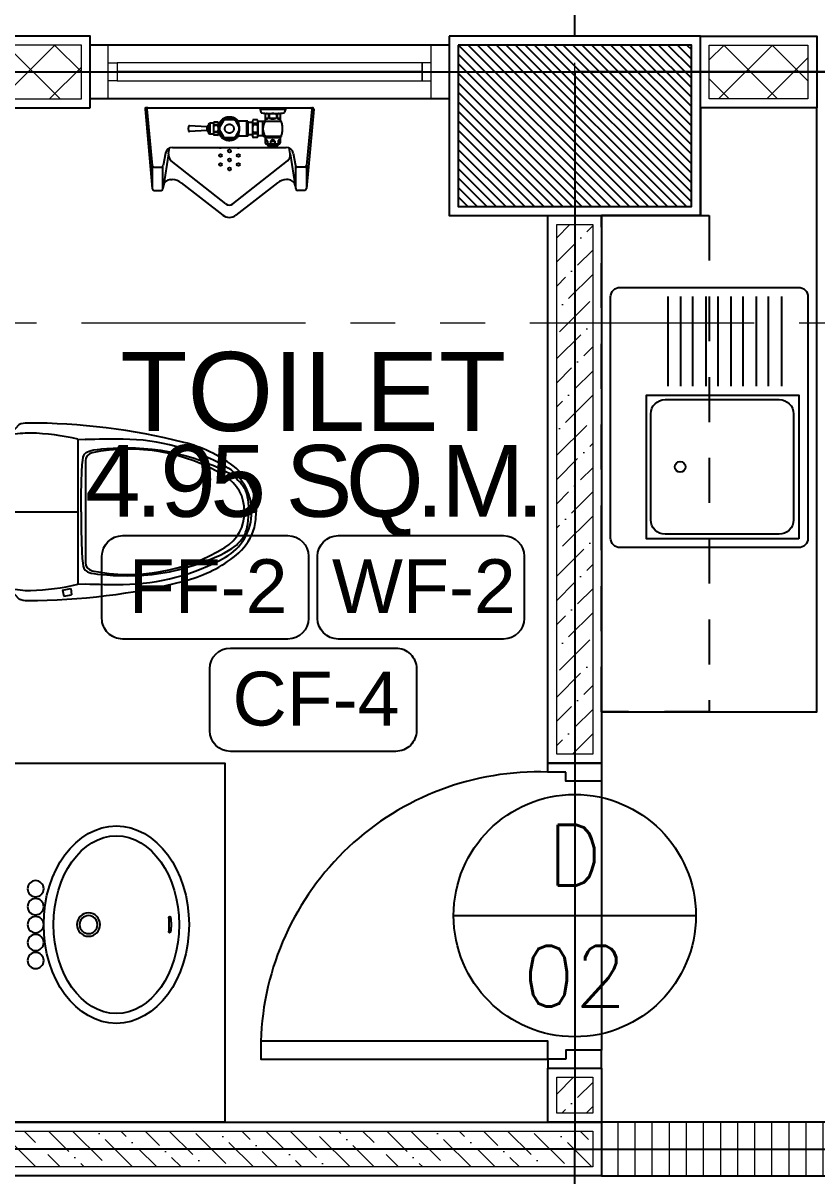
# Model space of a CAD drawing. Header units: metres. Extents: x -12400 to 1, y 0 to 106422.
# Drawn here: x -12066.792 to -12064.579, y 106403.995 to 106407.206 of the extents above; entities that cross this region are included whole.
import ezdxf
from ezdxf.enums import TextEntityAlignment as Align

# ---------------------------------------------------------------- set-up
doc = ezdxf.new("R2010")
doc.units = ezdxf.units.M
doc.header["$PDMODE"] = 35
for name, pattern in [('DASHED2', [0.375, 0.25, -0.125]), ('HIDDEN2', [4.762499999999999, 3.175, -1.5875]), ('PHANTOM2', [1.25, 0.625, -0.125, 0.125, -0.125, 0.125, -0.125])]:
    doc.linetypes.add(name, pattern=pattern)
for name, color, linetype, lineweight in [('.3', 6, 'Continuous', 30), ('0.20', 2, 'Continuous', 20), ('A-DIM-100', 8, 'Continuous', 0), ('DIM 001', 251, 'Continuous', 13), ('HATCH', 250, 'Continuous', 5)]:
    doc.layers.add(name, color=color, linetype=linetype, lineweight=lineweight)
for name, color, linetype in [('F-ACC', 15, 'Continuous'), ('FIXTURE', 35, 'Continuous'), ('FURNITURE', 1, 'Continuous'), ('P-FIXT', 8, 'Continuous'), ('P-FIXT-MISC', 84, 'Continuous'), ('P-HIDE', 1, 'HIDDEN2'), ('SCH-DOOR', 23, 'Continuous'), ('SCH-FLR', 224, 'Continuous'), ('SCH-WIND', 181, 'Continuous'), ('SINK', 143, 'Continuous'), ('stone', 15, 'Continuous'), ('txt', 2, 'Continuous'), ('WALL', 7, 'Continuous'), ('WINDOW', 1, 'Continuous')]:
    doc.layers.add(name, color=color, linetype=linetype)
doc.layers.add('GUIDELINES', color=206, linetype='Continuous', plot=False)
doc.styles.add('arial', font='arial.ttf')
doc.styles.add('Arial-Bold', font='arial.ttf')
doc.styles.add('DIMTXT-100', font='arial.ttf')
doc.styles.add('swis721', font='swiss.ttf')
doc.styles.add('T-0.15', font='romans.shx', dxfattribs={"height": 0.15})
doc.dimstyles.new('D-100', dxfattribs={"dimtxt": 0.2, "dimasz": 0.15, "dimexe": 0.1, "dimexo": 0.1, "dimgap": 0.1, "dimtad": 1, "dimdec": 3, "dimzin": 4, "dimdsep": 46, "dimtxsty": 'DIMTXT-100', "dimblk": 'ARCHTICK', "dimcen": 0.2, "dimdle": 0.1, "dimclrd": 8, "dimclre": 8, "dimclrt": 2, "dimadec": 0, "dimazin": 1, "dimtfac": 1, "dimtdec": 3, "dimtofl": 0, "dimtmove": 2, "dimatfit": 3, "dimfxl": 1, "dimarcsym": 0})
doc.dimstyles.new('DIM 200', dxfattribs={"dimtxt": 200, "dimasz": 1, "dimexe": 0, "dimexo": 40, "dimgap": 50, "dimtad": 1, "dimtoh": 1, "dimdec": 0, "dimlfac": 2, "dimtxsty": 'swis721', "dimblk": 'CIR', "dimcen": 0, "dimclrd": 155, "dimclre": 155, "dimclrt": 4, "dimadec": 0, "dimazin": 0, "dimtfac": 1, "dimtdec": 0, "dimtix": 1, "dimtmove": 1, "dimatfit": 3, "dimldrblk": 'CIR', "dimfxl": 0, "dimarcsym": 0})

# ---------------------------------------------------------------- blocks, each defined once
blk = doc.blocks.new('CIR')
at = {"color": 4}
blk.add_circle((0, 0), 50, dxfattribs=at)
blk = doc.blocks.new('D-TAG')
at = {"layer": 'SCH-DOOR'}
blk.add_line((-0.2999999999883585, 0), (0.2999999999883585, 0), dxfattribs=at)
blk.add_circle((0, 5.821121362714621e-11), 0.3, dxfattribs=at)
at = {"layer": 'SCH-DOOR', "color": 2, "style": 'T-0.15'}
for tag, p in [('D-TAG', (-7.105427357601002e-14, 0.150000000029106)), ('D-NO', (-7.105427357601002e-14, -0.1499999999709054))]:
    blk.add_attdef(tag, text='', height=0.15, dxfattribs=at).set_placement(p, align=Align.MIDDLE_CENTER)
blk = doc.blocks.new('_ArchTick')
at = {"color": 0, "linetype": 'ByBlock', "const_width": 0.15}
blk.add_lwpolyline([(-0.5, -0.5), (0.5, 0.5)], dxfattribs=at)
blk = doc.blocks.new('*D1860')
at = {"layer": 'DEFPOINTS', "color": 0, "transparency": 16777216}
for p in [(-12060.75441529414, 106411.3202236537), (-12086.75441529414, 106407.0702236537), (-12060.75441529414, 106407.0702236537)]:
    blk.add_point(p, dxfattribs=at)
at = {"layer": 'DIM 001', "color": 8, "lineweight": -2, "transparency": 16777216}
for p, q in [((-12086.75441529414, 106407.1702236537), (-12086.75441529414, 106411.4202236537)), ((-12060.75441529414, 106407.1702236537), (-12060.75441529414, 106411.4202236537)), ((-12086.85441529414, 106411.3202236537), (-12060.65441529414, 106411.3202236537))]:
    blk.add_line(p, q, dxfattribs=at)
at = {"layer": 'DIM 001', "color": 8, "lineweight": -2, "transparency": 16777216, "xscale": 0.15, "yscale": 0.15, "zscale": 0.15, "rotation": 180}
blk.add_blockref('_ArchTick', (-12086.75441529414, 106411.3202236537), dxfattribs=at)
at = {"layer": 'DIM 001', "color": 8, "lineweight": -2, "transparency": 16777216, "xscale": 0.15, "yscale": 0.15, "zscale": 0.15}
blk.add_blockref('_ArchTick', (-12060.75441529414, 106411.3202236537), dxfattribs=at)
at = {"layer": 'DIM 001', "color": 2, "transparency": 16777216, "insert": (-12073.75441529414, 106411.5223382512), "char_height": 0.2, "attachment_point": 5, "style": 'DIMTXT-100'}
blk.add_mtext('26.000', dxfattribs=at)
blk = doc.blocks.new('*D1862')
at = {"layer": 'DEFPOINTS', "color": 0, "transparency": 16777216}
for p in [(-12065.25441529414, 106410.8702236537), (-12065.25441529414, 106407.0702236537), (-12060.75441529414, 106407.0702236537)]:
    blk.add_point(p, dxfattribs=at)
at = {"layer": 'DIM 001', "color": 8, "lineweight": -2, "transparency": 16777216}
for p, q in [((-12065.25441529414, 106407.1702236537), (-12065.25441529414, 106410.9702236537)), ((-12060.75441529414, 106407.1702236537), (-12060.75441529414, 106410.9702236537)), ((-12060.65441529414, 106410.8702236537), (-12065.35441529414, 106410.8702236537))]:
    blk.add_line(p, q, dxfattribs=at)
at = {"layer": 'DIM 001', "color": 8, "lineweight": -2, "transparency": 16777216, "xscale": 0.15, "yscale": 0.15, "zscale": 0.15, "rotation": 180}
blk.add_blockref('_ArchTick', (-12065.25441529414, 106410.8702236537), dxfattribs=at)
at = {"layer": 'DIM 001', "color": 8, "lineweight": -2, "transparency": 16777216, "xscale": 0.15, "yscale": 0.15, "zscale": 0.15}
blk.add_blockref('_ArchTick', (-12060.75441529414, 106410.8702236537), dxfattribs=at)
at = {"layer": 'DIM 001', "color": 2, "transparency": 16777216, "insert": (-12063.00441529414, 106411.0723382512), "char_height": 0.2, "attachment_point": 5, "style": 'DIMTXT-100'}
blk.add_mtext('4.500', dxfattribs=at)
blk = doc.blocks.new('*D1863')
at = {"layer": 'DEFPOINTS', "color": 0, "transparency": 16777216}
for p in [(-12069.75441529414, 106410.8702236537), (-12069.75441529414, 106407.0702236537), (-12065.25441529414, 106407.0702236537)]:
    blk.add_point(p, dxfattribs=at)
at = {"layer": 'DIM 001', "color": 8, "lineweight": -2, "transparency": 16777216}
for p, q in [((-12069.75441529414, 106407.1702236537), (-12069.75441529414, 106410.9702236537)), ((-12065.25441529414, 106407.1702236537), (-12065.25441529414, 106410.9702236537)), ((-12065.15441529414, 106410.8702236537), (-12069.85441529414, 106410.8702236537))]:
    blk.add_line(p, q, dxfattribs=at)
at = {"layer": 'DIM 001', "color": 8, "lineweight": -2, "transparency": 16777216, "xscale": 0.15, "yscale": 0.15, "zscale": 0.15, "rotation": 180}
blk.add_blockref('_ArchTick', (-12069.75441529414, 106410.8702236537), dxfattribs=at)
at = {"layer": 'DIM 001', "color": 8, "lineweight": -2, "transparency": 16777216, "xscale": 0.15, "yscale": 0.15, "zscale": 0.15}
blk.add_blockref('_ArchTick', (-12065.25441529414, 106410.8702236537), dxfattribs=at)
at = {"layer": 'DIM 001', "color": 2, "transparency": 16777216, "insert": (-12067.50441529414, 106411.0723382512), "char_height": 0.2, "attachment_point": 5, "style": 'DIMTXT-100'}
blk.add_mtext('4.500', dxfattribs=at)
blk = doc.blocks.new('*D1866')
at = {"layer": 'DEFPOINTS', "color": 0, "transparency": 16777216}
for p in [(-12065.25441529414, 106410.4202236537), (-12066.90441529414, 106407.0702236537), (-12065.25441529414, 106407.0702236537)]:
    blk.add_point(p, dxfattribs=at)
at = {"layer": 'DIM 001', "color": 8, "lineweight": -2, "transparency": 16777216}
for p, q in [((-12066.90441529414, 106407.1702236537), (-12066.90441529414, 106410.5202236537)), ((-12065.25441529414, 106407.1702236537), (-12065.25441529414, 106410.5202236537)), ((-12067.00441529414, 106410.4202236537), (-12065.15441529414, 106410.4202236537))]:
    blk.add_line(p, q, dxfattribs=at)
at = {"layer": 'DIM 001', "color": 8, "lineweight": -2, "transparency": 16777216, "xscale": 0.15, "yscale": 0.15, "zscale": 0.15, "rotation": 180}
blk.add_blockref('_ArchTick', (-12066.90441529414, 106410.4202236537), dxfattribs=at)
at = {"layer": 'DIM 001', "color": 8, "lineweight": -2, "transparency": 16777216, "xscale": 0.15, "yscale": 0.15, "zscale": 0.15}
blk.add_blockref('_ArchTick', (-12065.25441529414, 106410.4202236537), dxfattribs=at)
at = {"layer": 'DIM 001', "color": 2, "transparency": 16777216, "insert": (-12066.07941529413, 106410.6223382512), "char_height": 0.2, "attachment_point": 5, "style": 'DIMTXT-100'}
blk.add_mtext('1.650', dxfattribs=at)
blk = doc.blocks.new('*D1873')
at = {"layer": 'DEFPOINTS', "color": 0, "transparency": 16777216}
for p in [(-12060.75441529414, 106404.0702236537), (-12065.25441529414, 106400.9452236537), (-12058.60441529416, 106400.9452236537)]:
    blk.add_point(p, dxfattribs=at)
at = {"layer": 'DIM 001', "color": 8, "lineweight": -2, "transparency": 16777216}
for p, q in [((-12058.60441529416, 106404.1702236537), (-12058.60441529416, 106400.8452236537)), ((-12060.65441529414, 106404.0702236537), (-12058.50441529416, 106404.0702236537)), ((-12065.15441529414, 106400.9452236537), (-12058.50441529416, 106400.9452236537))]:
    blk.add_line(p, q, dxfattribs=at)
at = {"layer": 'DIM 001', "color": 8, "lineweight": -2, "transparency": 16777216, "xscale": 0.15, "yscale": 0.15, "zscale": 0.15}
for p, rotation in [((-12058.60441529416, 106404.0702236537), 90), ((-12058.60441529416, 106400.9452236537), 270)]:
    blk.add_blockref('_ArchTick', p, dxfattribs=dict(at, rotation=rotation))
at = {"layer": 'DIM 001', "color": 2, "transparency": 16777216, "insert": (-12058.80659810449, 106402.5077236537), "char_height": 0.2, "attachment_point": 5, "rotation": 90, "style": 'DIMTXT-100'}
blk.add_mtext('3.125', dxfattribs=at)
blk = doc.blocks.new('A$C1B753C5A')
at = {"layer": 'WALL'}
h = blk.add_hatch(dxfattribs=at)
h.set_pattern_fill('ANSI31', color=250, scale=0.15)
h.set_pattern_definition([(45, (-1494.388102653662, 303.0677240852394), (-0.01325825214724777, 0.01325825214724777), [])])
h.paths.add_polyline_path([(0.4750000000001364, 0.6749999999999545), (0.02500000000009089, 0.6749999999999545), (0.02500000000009095, 0.02499999999997721), (0.4750000000001364, 0.02499999999997721)])
at = {"color": 7}
blk.add_lwpolyline([(0, 0), (0.5000000000002274, 0), (0.5000000000002274, 0.6999999999999318), (0, 0.6999999999999318)], close=True, dxfattribs=at)
at = {"layer": 'stone', "color": 5}
blk.add_lwpolyline([(0.02500000000009095, 0.02499999999997726), (0.4750000000001364, 0.02499999999997726), (0.4750000000001364, 0.6749999999999545), (0.02500000000009095, 0.6749999999999545)], close=True, dxfattribs=at)
blk = doc.blocks.new('COLUMNS2F')
at = {"rotation": 270}
blk.add_blockref('A$C1B753C5A', (-12141.80441529414, 106344.3499565114), dxfattribs=at)
blk = doc.blocks.new('lav s')
at = {"layer": 'F-ACC'}
blk.add_lwpolyline([(3864.74713613779, -3208.867039002421, -0.05722266243560886), (3864.74713613779, -3208.907039002421, 1), (3864.752168070137, -3208.907039002421, 0.05562604508979402), (3864.752168070137, -3208.867039002421)], format="xyb", dxfattribs=at)
for centre, radius in [((3864.375780591039, -3208.787039002421), 0.02250000000000441), ((3864.375780591039, -3208.837039002421), 0.02250000000000441), ((3864.375780591039, -3208.887039002421), 0.02250000000000441), ((3864.523280591039, -3208.887039002421), 0.0325), ((3864.523280591039, -3208.887039002421), 0.025), ((3864.375780591039, -3208.937039002421), 0.02250000000000441), ((3864.375780591039, -3208.987039002421), 0.02250000000000441)]:
    blk.add_circle(centre, radius, dxfattribs=at)
blk.add_arc((3864.749652103963, -3208.867039002421), 0.002499774822404367, 0, 186.4576199723013, dxfattribs=at)
at = {"layer": 'F-ACC', "extrusion": (0, 0, -1)}
for major_axis, ratio in [((-5.051668046482151e-17, 0.2749999999999631), 0.7363636363637245), ((-4.54650124183433e-17, 0.2474999999999881), 0.707070707070744)]:
    blk.add_ellipse((3864.600780591039, -3208.887039002421), major_axis=major_axis, ratio=ratio, dxfattribs=at)
blk = doc.blocks.new('A$C5BEE79EC')
at = {"layer": 'FIXTURE', "color": 3}
for points in [[(-0.1000000000003638, 0.8250000000008413), (-0.1500000000000909, 0.8250000000008413), (-0.1500000000000909, 0.850000000001387), (0, 0.850000000001387), (0, 0.8000000000002956), (-0.1000000000003638, 0.8000000000002956), (-0.1000000000003638, 0.8250000000008413)], [(-0.1000000000003638, 0.0250000000005457), (-0.1500000000000909, 0.0250000000005457), (-0.1500000000000909, 0), (0, 0), (0, 0.05000000000109139), (-0.1000000000003638, 0.05000000000109139), (-0.1000000000003638, 0.0250000000005457)]]:
    blk.add_lwpolyline(points, dxfattribs=at)
at = {"layer": 'FIXTURE', "color": 2, "ltscale": 0.3}
blk.add_lwpolyline([(-0.1500000000000909, 0.0250000000005457), (-0.1500000000000909, 0.0750000000007276), (-0.9500000000003865, 0.0750000000007276), (-0.9500000000003865, 0.0250000000005457)], close=True, dxfattribs=at)
at = {"layer": 'FIXTURE', "color": 1}
blk.add_arc((-0.1750000000002387, 0.05000000000063665), 0.7754031209637504, 88.15238973399559, 178.1523897339972, dxfattribs=at)
blk = doc.blocks.new('WC1')
for p, q in [((-162576.9931683173, -159699.1905031019), (-162547.8925521043, -159673.6328675863)), ((-162120.9773624286, -159673.6328675863), (-162547.8925521043, -159673.6328675863)), ((-162334.4349572664, -159673.6328675863), (-162334.4349572664, -159864.0139656849)), ((-162091.8767462156, -159699.1905031019), (-162120.9773624286, -159673.6328675863)), ((-162552.4951824554, -159820.7935795651), (-162569.189020191, -159824.9456643939)), ((-162552.5802654989, -159820.8149253246), (-162548.4413804262, -159844.7155991448)), ((-162569.189020191, -159824.9456643939), (-162565.3933518544, -159846.4504209402)), ((-162548.3541512685, -159844.7066685406), (-162565.3933518544, -159846.4504209402)), ((-162536.3543037346, -159864.0139656849), (-162535.3802448073, -159884.4249193623)), ((-162132.5156107982, -159864.0139656849), (-162536.3543037346, -159864.0139656849)), ((-162192.9062489288, -159884.8853647018), (-162475.963665604, -159884.8853647018)), ((-162132.5156107982, -159864.0139656849), (-162133.4896697256, -159884.4249193623)), ((-162334.6219461195, -160328.4299856107), (-162334.2479684133, -160328.4299856107)), ((-162334.4349572664, -160328.4299856107), (-162334.4349572664, -160360.6328675863))]:
    blk.add_line(p, q)
for points in [[(-162334.4349572664, -159873.3471163321), (-162381.6357621558, -159873.52531304), (-162418.084604149, -159874.0400112233), (-162445.2709326515, -159874.8614191247), (-162464.6842662983, -159875.95979114), (-162477.8140314186, -159877.3053124353), (-162486.1497004942, -159878.86821433), (-162491.1807229308, -159880.6187050666), (-162494.3966173634, -159882.5270159645), (-162494.3966173634, -159882.5270159645), (-162497.0441838343, -159884.6227310924), (-162499.3999018509, -159887.173145512), (-162501.497624634, -159890.5049070347), (-162503.3711592513, -159894.9446865483), (-162505.0543819999, -159900.8191780173), (-162506.5811461007, -159908.4550061763), (-162507.9852586213, -159918.1788419133), (-162509.3005958589, -159930.3173791926), (-162509.3005958589, -159930.3173791926), (-162510.5315192715, -159945.083660232), (-162511.564538648, -159962.2363510289), (-162512.2566489382, -159981.4204889101), (-162512.4649143213, -160002.2811112029), (-162512.0463297469, -160024.463278311), (-162510.8579593944, -160047.612050638), (-162508.7567982133, -160071.3724424346), (-162505.5998642298, -160095.3895371809), (-162505.5998642298, -160095.3895371809), (-162501.3024667011, -160119.3197719935), (-162496.012710583, -160142.865390835), (-162489.937061292, -160165.7400374572), (-162483.2818919384, -160187.6573556122), (-162476.2536217856, -160208.3309659755), (-162469.0586239437, -160227.4745353755), (-162461.9033407528, -160244.8016844876), (-162454.9941683996, -160260.0261032168), (-162454.9941683996, -160260.0261032168), (-162448.5033498557, -160272.9492875383), (-162442.4665844618, -160283.7244192372), (-162436.8853721899, -160292.5925784751), (-162431.7612822419, -160299.7948223369), (-162427.0958145902, -160305.572184831), (-162422.8905384364, -160310.1657691954), (-162419.1469306764, -160313.8166325151), (-162415.8665605119, -160316.7658087983), (-162415.8665605119, -160316.7658087983), (-162413.0302282977, -160319.2266864106), (-162410.5357513062, -160321.3018403799), (-162408.2602471922, -160323.0660847086), (-162406.0808105342, -160324.5943026287), (-162403.8745589869, -160325.9613542955), (-162401.5185640523, -160327.242076788), (-162398.8899664617, -160328.5113302617), (-162395.8658377171, -160329.8439979484), (-162395.8658377171, -160329.8439979484), (-162392.3071880784, -160331.2918635068), (-162388.0105289975, -160332.8145199911), (-162382.7562645315, -160334.3484839589), (-162376.3247987373, -160335.830295044), (-162368.4965356719, -160337.1964928804), (-162359.051856316, -160338.3836171022), (-162347.7712108795, -160339.3281611902), (-162334.4349572664, -160339.9667109315)], [(-162334.4349572664, -159873.3471163321), (-162287.234152377, -159873.52531304), (-162250.7853103839, -159874.0399881467), (-162223.5989818814, -159874.8614191247), (-162204.1856482345, -159875.95979114), (-162191.0558831143, -159877.3053124353), (-162182.7202140387, -159878.86821433), (-162177.689191602, -159880.6187050666), (-162174.4732971695, -159882.526992888), (-162174.4732971695, -159882.526992888), (-162171.8257306986, -159884.6227310924), (-162169.4700126819, -159887.173145512), (-162167.3722898988, -159890.5049070347), (-162165.4987552816, -159894.9446865483), (-162163.8155094564, -159900.8191549407), (-162162.2887684322, -159908.4549830998), (-162160.8846559116, -159918.1788419133), (-162159.5693186739, -159930.3173791926), (-162159.5693186739, -159930.3173791926), (-162158.3383952614, -159945.083660232), (-162157.3053758848, -159962.2363510289), (-162156.6132655946, -159981.4204889101), (-162156.4050002115, -160002.2811112029), (-162156.8235617094, -160024.463278311), (-162158.0119551385, -160047.612050638), (-162160.1131163196, -160071.3724424346), (-162163.2700272265, -160095.3895141044), (-162163.2700272265, -160095.3895141044), (-162167.5674478318, -160119.3197719935), (-162172.8571808733, -160142.865390835), (-162178.9328532408, -160165.7400374572), (-162185.5880225944, -160187.6573325357), (-162192.6162927473, -160208.3309659755), (-162199.8112905891, -160227.474512299), (-162206.9665507035, -160244.8016844876), (-162213.8757461333, -160260.0260801403), (-162213.8757461333, -160260.0260801403), (-162220.3665646771, -160272.9492875383), (-162226.4033300711, -160283.7244192372), (-162231.9845192664, -160292.5925784751), (-162237.1086322909, -160299.7948223369), (-162241.7740768662, -160305.572184831), (-162245.9793760964, -160310.1657691954), (-162249.72296078, -160313.8166325151), (-162253.0033309444, -160316.7658087983), (-162253.0033309444, -160316.7658087983), (-162255.8396631587, -160319.2266864106), (-162258.3341401502, -160321.3018403799), (-162260.6096442641, -160323.0660847086), (-162262.7890809222, -160324.5943026287), (-162264.9953555459, -160325.9613542955), (-162267.351327404, -160327.242076788), (-162269.9799480711, -160328.5113302617), (-162273.0040537393, -160329.8439979484), (-162273.0040537393, -160329.8439979484), (-162276.5627033779, -160331.2918635068), (-162280.8593624588, -160332.8145199911), (-162286.1136269248, -160334.3484839589), (-162292.5450927191, -160335.830295044), (-162300.3733788609, -160337.1964928804), (-162309.8180351404, -160338.3836171022), (-162321.0987036533, -160339.3281611902), (-162334.4349572664, -160339.9667109315)], [(-162398.8878665006, -160348.3297718088), (-162378.1835874731, -160355.9401927449), (-162356.4558427388, -160359.9195730721), (-162334.4349572664, -160360.6207062725)], [(-162269.9820480323, -160348.3297718088), (-162290.6863270597, -160355.9401927449), (-162312.414071794, -160359.9195730721), (-162334.4349572664, -160360.6207062725)]]:
    blk.add_lwpolyline(points)
for centre, radius, start, end in [((-162253.8764763516, -159732.1624554844), 299.7851999375185, 168.7413470001143, 180), ((-162414.9934381813, -159732.1624554844), 299.7851999375185, 0, 11.25865299988571), ((-162514.7413184186, -159723.6169287474), 66.87259529971651, 158.5759279993597, 180), ((-160793.1235944935, -159723.6169287474), 1788.490319224849, 180, 194.0916660000371), ((-163875.7463200394, -159723.6169287474), 1788.490319224849, 345.9083339999628, 0), ((-162154.1285961142, -159723.6169287474), 66.87259529971651, 0, 21.4240720006403), ((-161879.5332384873, -159710.7352590436), 674.4688853581728, 181.8205370012207, 193.1357149998817), ((-162789.3366760455, -159710.7352590436), 674.4688853581728, 346.8642850001183, 358.1794629987792), ((-160244.6774193305, -159964.6462757363), 2292.107099532899, 177.9942979991607, 180.6406079995467), ((-162475.963665604, -159907.961861441), 23.0764967392269, 89.99999999999999, 168.526140000582), ((-162192.9062489288, -159907.961861441), 23.0764967392269, 11.473859999418, 89.99999999999999), ((-164424.1924952024, -159964.6462757363), 2292.107099532899, 359.3593920004533, 2.005702000839277), ((-161992.9577506646, -160006.0010655537), 515.9318527873959, 168.526140000582, 211.2185529988867), ((-162675.9121638682, -160006.0010655537), 515.9318527873959, 328.7814470011132, 11.473859999418), ((-161937.6450725649, -159983.5756490935), 599.0336174843858, 180.6406079995467, 209.1162420008193), ((-162731.2248419679, -159983.5756490935), 599.0336174843858, 330.8837579991807, 359.3593920004533), ((-162152.3706747456, -160064.8260095336), 387.0709411818007, 194.0916660000371, 216.8703990000719), ((-162516.4992397873, -160064.8260095336), 387.0709411818007, 323.1296009999281, 345.9083339999628), ((-162328.1051434403, -160196.6292667795), 167.4014303397128, 216.8703990000719, 244.9864689995067), ((-162337.8278253525, -160206.4631312529), 140.9669571774773, 209.1162420008193, 239.5440799998158), ((-162336.4735349884, -160214.1936884311), 114.2512969024744, 211.2185529988867, 270.9285929994603), ((-162332.3963795445, -160214.1936884311), 114.2512969024744, 269.0714070005398, 328.7814470011132), ((-162340.7647710925, -160196.6292667795), 167.4014303397128, 295.0135310004933, 323.1296009999281), ((-162331.0420891804, -160206.4631312529), 140.9669571774773, 300.4559200001842, 330.8837579991807), ((-162333.4431294365, -160199.0062613261), 149.617412745144, 239.5440799998158, 269.6201789994732), ((-162335.4267850963, -160199.0062613261), 149.617412745144, 270.3798210005268, 300.4559200001842)]:
    blk.add_arc(centre, radius, start, end)
blk = doc.blocks.new('AM-UFV-P')
for p, q in [((-35, 0), (35, 0)), ((-35, 0), (-35, -4)), ((35, 0), (35, -4.000000000000455)), ((-34.99999999999989, -4), (35.00000000000011, -4)), ((-34.99999999999989, -4), (-33.00142649191491, -11.99429403234035)), ((-20.99999999999989, -18.5), (-20.99999999999989, -35)), ((-20.99999999999989, -28.5), (-11.99999999999989, -28.5)), ((-16.49999999999989, -16), (16.5, -16)), ((-11.99999999999989, -18.5), (-10, -18.5)), ((-11.99999999999989, -18.5), (-11.99999999999989, -28.5)), ((-10, -18.5), (-10, -28.5)), ((-9.999999999999886, -28.5), (10, -28.5)), ((10, -18.5), (12, -18.5)), ((10, -18.5), (10, -28.5)), ((12, -18.5), (12, -28.5)), ((12, -28.5), (21, -28.5)), ((21, -18.5), (21, -35)), ((35.00000000000011, -4), (33.00142649191503, -11.99429403234035)), ((-183.5, -53), (-232.5583307503521, -50.09169093996843)), ((-183.5, -63), (-232.5583307503521, -65.90830906003157)), ((-183.5, -53), (-183.5, -63)), ((-179.5, -44.5), (-175.5, -43)), ((-179.5, -44.5), (-179.5, -71.5)), ((-175.5, -43), (-175.5, -73)), ((-165.4794172342263, -43), (-175.5000000000002, -43)), ((-165.5, -43.5), (-165.5, -72.5)), ((-153, -39.5), (-164, -39.5)), ((-164, -47.5), (-164, -49.5)), ((-153, -47.5), (-164, -47.5)), ((-153, -49.5), (-164, -49.5)), ((-153, -47.5), (-153, -49.5)), ((-151.5, -43.5), (-151.5, -72.5)), ((-145.5785287664237, -43), (-148.5, -43)), ((-148.5, -43), (-148.5, -44.5)), ((-148.2613607030553, -54.38500171259784), (-137.7613607030553, -36.19846823312446)), ((-137.7613607030553, -79.80153176687554), (-148.2613607030553, -61.61499828740216)), ((-143.3662692463452, -42), (-145.1577547170014, -42)), ((-131.5, -32.5834699457223), (-110.5, -32.5834699457223)), ((-104.2386392969449, -36.19846823312446), (-93.73863929694494, -54.38500171259784)), ((-93.73863929694494, -61.61499828740216), (-104.2386392969449, -79.80153176687554)), ((-70, -37.5), (-102.6696972201767, -37.5)), ((-73, -37.5), (-73, -78.5)), ((-70, -37.5), (-70, -78.5)), ((-56.49999999999989, -41), (-70, -41)), ((-56.49999999999989, -38.5), (-56.49999999999989, -77.5)), ((-42.99999999999989, -33), (-54.99999999999989, -33)), ((-54.99999999999989, -44), (-54.99999999999989, -47)), ((-42.99999999999989, -44), (-54.99999999999989, -44)), ((-42.99999999999989, -47), (-54.99999999999989, -47)), ((-42.99999999999989, -44), (-42.99999999999989, -47)), ((-27.49999999999989, -38), (-41.51154461283465, -38)), ((-41.49999999999989, -38.5), (-41.49999999999989, -77.5)), ((-27.49999999999989, -38), (-26.86302466001473, -37)), ((-27.49999999999989, -78), (-27.49999999999989, -38)), ((-26.86302466001473, -37), (23.5, -37)), ((-175.5, -73), (-179.5, -71.5)), ((-165.4794172342263, -73), (-175.5, -73)), ((-164, -66.5), (-164, -68.5)), ((-153.0000000000002, -66.5), (-164, -66.5)), ((-153, -68.5), (-164, -68.5)), ((-153.0000000000002, -76.5), (-164, -76.5)), ((-153, -66.5), (-153, -68.5)), ((-149.5, -71.5), (-148.5, -73)), ((-145.5785287664237, -73), (-148.5, -73)), ((-143.3662692463452, -74), (-145.1577547170014, -74)), ((-110.5, -83.4165300542777), (-131.5, -83.4165300542777)), ((-70, -78.5), (-102.6696972201767, -78.5)), ((-56.49999999999989, -75), (-70, -75)), ((-54.99999999999989, -69), (-54.99999999999989, -72)), ((-42.99999999999989, -69), (-54.99999999999989, -69)), ((-42.99999999999989, -72), (-54.99999999999989, -72)), ((-42.99999999999989, -83), (-54.99999999999989, -83)), ((-42.99999999999989, -69), (-42.99999999999989, -72)), ((-27.49999999999989, -78), (-41.51154461283465, -78)), ((-27.49999999999989, -78), (-26.86302466001484, -79)), ((-26.86302466001484, -79), (23.5, -79)), ((-20.99999999999989, -83), (21, -83)), ((-20.99999999999989, -83), (-20.99999999999989, -97.5)), ((-20.99999999999989, -92.5), (-14.99999999999989, -92.5)), ((-14.99999999999989, -92.48803407618198), (-14.99999999999989, -100.5)), ((-6, -92.5), (-6, -100.5)), ((-6, -92.5), (6, -92.5)), ((6, -92.5), (6, -100.5)), ((15, -92.48803407620153), (15, -100.5)), ((15.00000000000011, -92.5), (21, -92.5)), ((21, -82.99999999999955), (21, -97.5)), ((-17.99999999999989, -100.5), (18, -100.5)), ((-15.49999999999989, -100.5), (-15.49999999999989, -102.2824768700866)), ((15.5, -100.5), (15.5, -102.2824768700866))]:
    blk.add_line(p, q)
for points in [[(-151.518372957667, -43.02755943650027), (-151.5, -43), (-150.5, -44.5)], [(-150.5, -73), (-149.5, -43)], [(-148.5, -44.5), (-149.5, -43), (-150.5, -44.5)], [(-149.5, -71.5), (-150.5, -73), (-151.5, -71.5)]]:
    blk.add_lwpolyline(points)
blk.add_circle((-121, -58), 12.5)
for centre, radius, start, end in [((-121, -58), 32.5, 39.10689781538957, 155.3469832214852), ((-121, -58), 27.5, 67.55364941855044, 112.4463505814498), ((-30.09099899147884, -11.26668715723144), 3, 194.0362434679265, 263.4065406717525), ((0, 249.0624999999991), 265.0624999999989, 263.4065406717523, 276.5934593282477), ((-16.49999999999989, -21.30000000000018), 5.300000000000013, 31.89079180184607, 148.1092081981541), ((-16.49999999999989, -24.4375), 6.062499999999962, 222.0750220508432, 317.9249779491569), ((0, -37.25), 21.25000000000016, 61.92751306414726, 118.0724869358527), ((0, -4.5), 25.99999999999974, 247.3801350519597, 292.6198649480403), ((16.5, -21.30000000000018), 5.300000000000013, 31.89079180184593, 148.1092081981539), ((16.5, -24.4375), 6.062499999999962, 222.0750220508431, 317.9249779491568), ((30.09099899147895, -11.26668715723144), 3, 276.5934593282469, 345.9637565320737), ((-211.8633646436067, -58), 23.63663535639327, 164.1433383979493, 195.8566616020505), ((-232.6766883020441, -52.08818574085262), 2, 86.60732367458516, 164.1433383979494), ((-179.1916529343673, -54.57779608751071), 4.58816901734348, 93.85345685994521, 159.8863384317429), ((-179.1916529343673, -61.42220391248975), 4.58816901734348, 200.1136615682571, 266.1465431400548), ((-159.4166666666667, -43.5), 6.083333333333319, 138.8879095608329, 221.1120904391671), ((-140.666666666667, -58), 24.83333333333311, 159.9840403971173, 200.0159596028829), ((-157.5833333333335, -43.5), 6.083333333333319, 318.887909560833, 41.11209043916704), ((-176.3333333333333, -58), 24.83333333333311, 339.9840403971172, 20.01595960288267), ((-108.531269265191, -58), 39.96873073480916, 156.4022568453382, 203.5977431546618), ((-121, -58), 27.5, 172.4463505814501, 187.55364941855), ((-121, -58), 27.5, 127.5536494185502, 172.4463505814501), ((-121, -58), 27.5, 187.55364941855, 232.44635058145), ((-121, -58), 27.5, 112.4463505814498, 127.5536494185502), ((-121, -58), 27.5, 52.4463505814501, 67.55364941855044), ((-121, -58), 27.5, 7.553649418550401, 52.4463505814501), ((-121, -58), 27.5, 307.5536494185508, 352.4463505814494), ((-164.5416666666652, -58), 71.5416666666651, 343.3486993391459, 16.65130066085406), ((-121, -58), 27.5, 352.4463505814494, 7.553649418550401), ((-45.66666666666663, -38.5), 10.83333333333329, 149.4897625938843, 210.5102374061157), ((-15.41666666666663, -58), 41.08333333333321, 164.4696679631493, 195.5303320368507), ((-52.33333333333314, -38.5), 10.83333333333329, 329.4897625938843, 30.5102374061157), ((-82.58333333333314, -58), 41.08333333333321, 344.4696679631493, 15.53033203685071), ((8.719140243358197, -58), 36.21914024335814, 144.5632464150911, 215.4367535849089), ((-22.99999999999989, -35), 2, 270, 0), ((23, -35), 2, 180, 270), ((-29.625, -58), 57.12500000000003, 338.4314042648749, 21.56859573512498), ((-232.6766883020441, -63.91181425914738), 2, 195.8566616020508, 273.3926763254156), ((-159.4166666666667, -72.5), 6.083333333333319, 138.887909560833, 221.1120904391671), ((-157.5833333333335, -72.5), 6.083333333333319, 318.887909560833, 41.11209043916703), ((-121, -58), 32.5, 206.3608505240899, 320.8931021846103), ((-121, -58), 27.5, 232.44635058145, 247.5536494185507), ((-121, -58), 27.5, 247.5536494185507, 292.4463505814498), ((-121, -58), 27.5, 292.4463505814498, 307.5536494185508), ((-45.66666666666663, -77.5), 10.83333333333329, 149.4897625938843, 210.5102374061157), ((-52.33333333333314, -77.5), 10.83333333333329, 329.4897625938843, 30.5102374061157), ((-26.04397409158469, -83.37123380724051), 5.057616946370748, 4.209349294655021, 59.8014171215136), ((-17.99999999999989, -92.49401703808917), 3.000005965966272, 359.8857339959993, 180.1142660040007), ((0, -96.98505154417262), 7.491040472049557, 36.77843010713381, 143.2215698928662), ((18.00000000000011, -92.49401703808917), 3.000005965966272, 359.8857339959993, 180.1142660040007), ((26.0439740915848, -83.37123380724051), 5.057616946370748, 120.1985828784864, 175.790650705345), ((-17.99999999999989, -97.5), 3, 180, 269.9999999999999), ((-12.99999999999989, -102.2824768700866), 2.5, 180, 263.6816343900797), ((1.13686837721616e-13, 15.12499999999864), 120.6249999999985, 263.6816343900803, 276.3183656099196), ((13, -102.2824768700866), 2.5, 276.3183656099202, 0), ((18, -97.5), 3, 269.9999999999999, 0)]:
    blk.add_arc(centre, radius, start, end)
blk = doc.blocks.new('A$C70C25C89')
at = {"layer": 'P-FIXT'}
for p, q in [((-0.2270403193979291, 0), (-0.2320209828976658, 0)), ((-0.2270403193979291, 0), (0.2270403193979291, 0)), ((0.2270403193979291, 0), (0.2320209828976658, 0)), ((-0.2350143383737304, -0.00319955701706931), (-0.2149996914886287, -0.2249999999767169)), ((-0.2300348248900264, -0.003181485168170184), (-0.2152843899530126, -0.1603024752694182)), ((0.2350143383737304, -0.00319955701706931), (0.2150003085116623, -0.2249999999767169)), ((0.2300348248900264, -0.003181485168170184), (0.2152850069833221, -0.1603024752694182)), ((-0.17798556262278, -0.1264222912141122), (-0.1842532236987608, -0.1608944271574728)), ((-0.1692109516297933, -0.1284797792322934), (-0.1664730839838739, -0.1117425606935285)), ((-0.1583081644203048, -0.1099999999860302), (0.1583087814433384, -0.1099999999860302)), ((0.1692115686601028, -0.1284797792322934), (0.1664737010141835, -0.1117425606935285)), ((0.1779861796458135, -0.1264222912141122), (0.1842538407290704, -0.1608944271574728)), ((-0.1692109516297933, -0.1284797792322934), (-0.1836536471819272, -0.2167713196249679)), ((-0.009503696812316775, -0.2671896870597266), (-0.1621452885738108, -0.1471816698322073)), ((0.009504313842626289, -0.2671896870597266), (0.1621459056041203, -0.1471816698322073)), ((0.1692115686601028, -0.1284797792322934), (0.1836542642122367, -0.2167713196249679)), ((-0.2149996914886287, -0.1616888482822105), (-0.2149996914886287, -0.2249999999767169)), ((-0.2102935474686092, -0.1649999999790452), (-0.1891725732493796, -0.1649999999790452)), ((-0.1849996914825169, -0.2249999999767169), (-0.1849996914825169, -0.1627544614020735)), ((0.1850003085128265, -0.2249999999767169), (0.1850003085128265, -0.1627544614020735)), ((0.2102941644989187, -0.1649999999790452), (0.1891731902796892, -0.1649999999790452)), ((0.2150003085116623, -0.1616888482822105), (0.2150003085116623, -0.2249999999767169)), ((-0.1836536471819272, -0.2167713196249679), (-0.1849996914825169, -0.2249999999767169)), ((-0.1639159770275, -0.1999999999534339), (-0.1592887924780371, -0.1999999999534339)), ((-0.1339447782738716, -0.2090535794268362), (-0.01813128592766589, -0.2989006973220967)), ((0.1339453953041811, -0.2090535794268362), (0.0181319029579754, -0.2989006973220967)), ((0.1639165940505336, -0.1999999999534339), (0.1592894095083466, -0.1999999999534339)), ((0.1836542642122367, -0.2167713196249679), (0.1850003085128265, -0.2249999999767169)), ((-0.2099996914839721, -0.2299999999813735), (-0.1899996914871735, -0.2299999999813735)), ((0.2100003085142816, -0.2299999999813735), (0.1900003085174831, -0.2299999999813735))]:
    blk.add_line(p, q, dxfattribs=at)
for centre, radius, start, end in [((-0.2320209828976658, -0.002999999967869371), 0.003, 90, 183.8140751683638), ((-0.2270403193979291, -0.002999999967869371), 0.003, 90, 183.468228503883), ((0.2270403193979291, -0.002999999967869371), 0.003, 356.531771496117, 90), ((0.2320209828976658, -0.002999999967869371), 0.003, 356.1859248316362, 90), ((-0.1583081644203048, -0.1300000000046566), 0.02, 90, 169.6951549488134), ((0.1583087814433384, -0.1300000000046566), 0.02, 10.30484505118658, 90), ((-0.2102935474686092, -0.1599999999743886), 0.005, 183.468228503883, 270), ((-0.1494732814680901, -0.1317084595793858), 0.02, 170.7098595044006, 230.6837464831475), ((0.1494738984983996, -0.1317084595793858), 0.02, 309.3162535168525, 9.290140495599383), ((0.2102941644989187, -0.1599999999743886), 0.005, 270, 356.531771496117), ((-0.1891725732493796, -0.1599999999743886), 0.005, 270, 349.6951549488134), ((0.1891731902796892, -0.1599999999743886), 0.005, 190.3048450511866, 270), ((-0.1639159770275, -0.2199999999720603), 0.02, 90, 170.7098595044006), ((-0.1592887924780371, -0.2399999999906868), 0.04, 50.68374648314753, 90), ((0.1592894095083466, -0.2399999999906868), 0.04, 90, 129.3162535168525), ((0.1639165940505336, -0.2199999999720603), 0.02, 9.290140495599383, 90), ((-0.2099996914839721, -0.2249999999767169), 0.005, 180, 270), ((-0.1899996914871735, -0.2249999999767169), 0.005, 270, 0), ((0.1900003085174831, -0.2249999999767169), 0.005, 180, 270), ((0.2100003085142816, -0.2249999999767169), 0.005, 270, 0), ((3.085151547566056e-07, -0.2555847793701105), 0.015, 230.6837464831475, 309.3162535168525), ((3.085151547566056e-07, -0.2749999591615051), 0.03, 232.8152940856794, 307.1847059143206)]:
    blk.add_arc(centre, radius, start, end, dxfattribs=at)
at = {"layer": 'P-FIXT-MISC'}
for centre in [(3.085151547566056e-07, -0.1201672316528857), (-0.02499969148630043, -0.1326672316645272), (-0.02499969148630043, -0.1576672316296026), (3.085151547566056e-07, -0.1451672316179611), (0.02500030851660995, -0.1326672316645272), (0.02500030851660995, -0.1576672316296026), (3.085151547566056e-07, -0.1701672316412441)]:
    blk.add_circle(centre, 0.004, dxfattribs=at)
for centre in [(-0.02499969148630043, -0.1076672316412441), (0.02500030851660995, -0.1076672316412441)]:
    blk.add_arc(centre, 0.004, 215.6753722872433, 324.3246277127568, dxfattribs=at)
at = {"layer": 'P-HIDE', "xscale": 0.001, "yscale": 0.001, "zscale": 0.001}
blk.add_blockref('AM-UFV-P', (0.1210003085143398, 0), dxfattribs=at)
blk = doc.blocks.new('A$C6A7B087E')
at = {"layer": 'SINK'}
for p, q in [((0.08750000000276259, -0.16023395825367), (0.3375000000011426, -0.1602339582527605)), ((0.08750000000276259, -0.1957268112278001), (0.3375000000011426, -0.1957268112268906)), ((0.08750000000276259, -0.2291319379159944), (0.3375000000011426, -0.2291319379150849)), ((0.08750000000276259, -0.266712768194779), (0.3375000000011426, -0.2667127681938695)), ((0.08750000000276259, -0.3001178948838827), (0.3375000000011426, -0.3001178948829732)), ((0.08750000000276259, -0.3356107478571033), (0.3375000000011426, -0.3356107478561938)), ((0.08750000000276259, -0.3690158745462071), (0.3375000000011426, -0.3690158745452976)), ((0.08750000000276259, -0.4065967048249917), (0.3375000000011426, -0.4065967048240822)), ((0.08750000000276259, -0.4400018315131859), (0.3375000000011426, -0.4400018315122765)), ((0.08750000000276259, -0.4775825362826112), (0.3375000000011426, -0.4775825362817017))]:
    blk.add_line(p, q, dxfattribs=at)
for points in [[(-0.3625000000013756, -0.02662696338438764, -0.4142175396022396), (-0.3358730366210807, -3.183231456205249e-12), (0.3358730366210807, 3.183231456205249e-12, -0.4142156390105991), (0.3625000000004661, -0.02662715216365541), (0.3625000000022851, -0.5233726577457674, -0.4142218946716703), (0.3358726580066218, -0.5499999999951797), (-0.3358730366183522, -0.5500000000042746, -0.4142135623816193), (-0.3624999999986471, -0.5233730366239797)], [(0.05001632487557117, -0.1520848054756243), (0.05001632488011865, -0.4696815193024122, -0.4142135623730953), (0.01007587981013103, -0.5096219643723998), (-0.2850755398752938, -0.5096219643714903, -0.4142160551576539), (-0.3250163248743831, -0.4696815193042312), (-0.3250163248725642, -0.1520848054774433, -0.414213562373095), (-0.2850758798025765, -0.1121443604074557), (0.01007587980467406, -0.1121443604056367, -0.4142135623816191)]]:
    blk.add_lwpolyline(points, format="xyb", close=True, dxfattribs=at)
blk.add_lwpolyline([(-0.3374999999963677, -0.5246023745226012), (-0.3375000000000057, -0.09966068528456162), (0.06250000000119371, -0.09966068528183314), (0.0625000000030127, -0.5246023745198727)], close=True, dxfattribs=at)
at = {"layer": 'SINK', "linetype": 'Continuous'}
blk.add_circle((-0.1374998300325814, -0.1937488000908161), 0.0150000000030559, dxfattribs=at)
blk = doc.blocks.new('*U1754')
at = {"layer": 'HATCH'}
h = blk.add_hatch(dxfattribs=at)
h.set_pattern_fill('ANSI37', color=256, scale=0.03, angle=-180)
h.set_pattern_definition([(225, (-0.7624999999983963, 0), (0.06735192090801863, -0.06735192090801868), []), (314.9999999999999, (-0.7624999999983963, 0), (0.06735192090801868, 0.06735192090801861), [])])
h.paths.add_polyline_path([(0.02500000000873115, 0.1749999999883585), (0.02500000000873115, 0.02499999999417923), (0.3000000000070606, 0.02499999999417923), (0.3000000000070606, 0.1749999999883585)])
blk.add_lwpolyline([(0, 0.1999999999825377), (0, 0), (0.3250000000012398, 0), (0.3250000000012398, 0.1999999999825377)], close=True)
blk.add_lwpolyline([(0.02500000000873115, 0.1749999999883585), (0.02500000000873115, 0.02499999999417923), (0.3000000000070606, 0.02499999999417923), (0.3000000000070606, 0.1749999999883585)], close=True, dxfattribs=at)
blk = doc.blocks.new('WINDOW-02')
at = {"layer": '.3', "color": 3}
blk.add_lwpolyline([(891.6890577681731, 3702.173521903613), (892.5390577681726, 3702.17352190362)], dxfattribs=at)
at = {"layer": '0.20'}
for points in [[(891.614057768173, 3702.098521903613), (891.664057768173, 3702.098521903613), (891.664057768173, 3702.248521903613), (891.614057768173, 3702.248521903613)], [(892.614057768173, 3702.098521903613), (892.5640577681729, 3702.098521903613), (892.5640577681729, 3702.248521903613), (892.614057768173, 3702.248521903613)], [(891.6890577681731, 3702.148521903613), (891.664057768173, 3702.148521903613), (891.664057768173, 3702.198521903613), (891.6890577681731, 3702.198521903613)], [(892.5390577681728, 3702.148521903613), (892.5640577681729, 3702.148521903613), (892.5640577681729, 3702.198521903613), (892.5390577681728, 3702.198521903613)]]:
    blk.add_lwpolyline(points, close=True, dxfattribs=at)
at = {"layer": '0.20', "color": 8}
blk.add_lwpolyline([(892.5390577681728, 3702.148521903613), (891.6890577681731, 3702.148521903613), (891.6890577681731, 3702.198521903613), (892.5390577681728, 3702.198521903613)], close=True, dxfattribs=at)
at = {"layer": 'WINDOW'}
for p, q in [((891.614057768173, 3702.248521903613), (892.614057768173, 3702.248521903613)), ((891.614057768173, 3702.098521903613), (892.614057768173, 3702.098521903613))]:
    blk.add_line(p, q, dxfattribs=at)
blk = doc.blocks.new('*U1753')
at = {"layer": 'HATCH'}
h = blk.add_hatch(dxfattribs=at)
h.set_pattern_fill('ANSI37', color=256, scale=0.03, angle=-180)
h.set_pattern_definition([(225, (0.3374999999617219, 0), (0.06735192090801863, -0.06735192090801868), []), (314.9999999999999, (0.3374999999617219, 0), (0.06735192090801868, 0.06735192090801861), [])])
h.paths.add_polyline_path([(0.02500000000873115, 0.1749999999883585), (0.02500000000873115, 0.02499999999417923), (1.399999999967179, 0.02499999999417923), (1.399999999967179, 0.1749999999883585)])
blk.add_lwpolyline([(0, 0.1999999999825377), (0, 0), (1.424999999961358, 0), (1.424999999961358, 0.1999999999825377)], close=True)
blk.add_lwpolyline([(0.02500000000873115, 0.1749999999883585), (0.02500000000873115, 0.02499999999417923), (1.399999999967179, 0.02499999999417923), (1.399999999967179, 0.1749999999883585)], close=True, dxfattribs=at)
blk = doc.blocks.new('*U295')
at = {"layer": 'HATCH'}
h = blk.add_hatch(dxfattribs=at)
h.set_pattern_fill('ANSI36', color=256, scale=0.015, angle=-90.00000000000001)
h.set_pattern_definition([(315, (3.625, 0), (0.09260889124852564, -0.02525697034050702), [0.1190625, -0.0238125, 0, -0.0238125])])
h.paths.add_polyline_path([(4.499999999985448, 0.1249999999854481), (4.499999999985448, 0.02499999999417923), (0.02499999999417923, 0.02499999999417923), (0.02499999999417923, 0.1249999999854481)])
at = {"color": 4}
blk.add_lwpolyline([(4.524999999994179, 0.1499999999796273), (4.524999999994179, 0), (0, 0), (0, 0.1499999999796273)], close=True, dxfattribs=at)
at = {"layer": 'HATCH'}
blk.add_lwpolyline([(4.499999999985448, 0.1249999999854481), (4.499999999985448, 0.02499999999417923), (0.02499999999417923, 0.02499999999417923), (0.02499999999417923, 0.1249999999854481)], close=True, dxfattribs=at)
blk = doc.blocks.new('*U296')
at = {"layer": 'HATCH'}
h = blk.add_hatch(dxfattribs=at)
h.set_pattern_fill('ANSI36', color=256, scale=0.015, angle=-90.00000000000001)
h.set_pattern_definition([(315, (-0.7499999999999994, 0), (0.09260889124852564, -0.02525697034050702), [0.1190625, -0.0238125, 0, -0.0238125])])
h.paths.add_polyline_path([(0.1249999999854486, 0.1249999999854481), (0.1249999999854486, 0.02499999999417923), (0.02499999999417923, 0.02499999999417923), (0.02499999999417923, 0.1249999999854481)])
at = {"color": 4}
blk.add_lwpolyline([(0.1499999999941798, 0.1499999999796273), (0.1499999999941798, 0), (0, 0), (0, 0.1499999999796273)], close=True, dxfattribs=at)
at = {"layer": 'HATCH'}
blk.add_lwpolyline([(0.1249999999854486, 0.1249999999854481), (0.1249999999854486, 0.02499999999417923), (0.02499999999417923, 0.02499999999417923), (0.02499999999417923, 0.1249999999854481)], close=True, dxfattribs=at)
blk = doc.blocks.new('*U1726')
at = {"layer": 'HATCH'}
h = blk.add_hatch(dxfattribs=at)
h.set_pattern_fill('ANSI36', color=256, scale=0.015, angle=-90.00000000000001)
h.set_pattern_definition([(315, (0.6250000000000001, 0), (0.09260889124852564, -0.02525697034050702), [0.1190625, -0.0238125, 0, -0.0238125])])
h.paths.add_polyline_path([(1.499999999985448, 0.1249999999854481), (1.499999999985448, 0.02499999999417923), (0.02499999999417923, 0.02499999999417923), (0.02499999999417923, 0.1249999999854481)])
at = {"color": 4}
blk.add_lwpolyline([(1.524999999994179, 0.1499999999796273), (1.524999999994179, 0), (0, 0), (0, 0.1499999999796273)], close=True, dxfattribs=at)
at = {"layer": 'HATCH'}
blk.add_lwpolyline([(1.499999999985448, 0.1249999999854481), (1.499999999985448, 0.02499999999417923), (0.02499999999417923, 0.02499999999417923), (0.02499999999417923, 0.1249999999854481)], close=True, dxfattribs=at)
blk = doc.blocks.new('*U1727')
at = {"layer": 'HATCH'}
h = blk.add_hatch(dxfattribs=at)
h.set_pattern_fill('ANSI31', color=256, scale=0.015, angle=45)
h.set_pattern_definition([(90, (-0.3874999999734428, 0), (-0.04762500000000001, 0), [])])
h.paths.add_polyline_path([(0.7000000000261934, 0), (0.7000000000261934, 0.1499999999796273), (0, 0.1499999999796273), (0, 0)])
at = {"color": 3}
blk.add_lwpolyline([(0.7000000000261934, 0), (0.7000000000261934, 0.1499999999796273), (0, 0.1499999999796273), (0, 0)], close=True, dxfattribs=at)
blk = doc.blocks.new('FP_5F')
blk.add_lwpolyline([(22.95000000000073, 19.49999999998545), (22.95000000000073, 19.19999999998254), (22.67499999999927, 19.19999999998254)])
at = {"color": 250, "linetype": 'DASHED2', "ltscale": 0.5}
blk.add_lwpolyline([(22.67499999999927, 19.19999999998254), (22.97500000000036, 19.19999999998254), (22.97500000000036, 17.8177209024725), (22.67499999999927, 17.8177209024725)], close=True, dxfattribs=at)
at = {"layer": 'FURNITURE'}
for points in [[(22.95000000000073, 19.49999999998545), (22.95000000000073, 19.19999999998254), (22.67499999999927, 19.19999999998254), (22.67499999999927, 17.8177209024725), (23.27499999999964, 17.8177209024725), (23.27499999999964, 19.49999999998545)], [(21.62500000000182, 16.67499999998836), (21.02500000000146, 16.67499999998836), (21.02500000000146, 17.67499999998836), (21.62500000000182, 17.67499999998836)]]:
    blk.add_lwpolyline(points, close=True, dxfattribs=at)
blk.add_lwpolyline([(22.67499999999927, 17.62499999998545), (22.67499999999927, 16.87499999998545)], dxfattribs=at)
at = {"layer": 'GUIDELINES'}
for points in [[(1.100000000000364, 19.60000000000582), (10.10000000000036, 19.60000000000582), (10.10000000000036, 18.90000000000873), (18.10000000000036, 18.90000000000873), (18.10000000000036, 19.60000000000582), (27.10000000000036, 19.60000000000582), (27.10000000000036, 1.100000000005821), (18.10000000000036, 1.100000000005821), (18.10000000000036, 2.100000000122236), (10.10000000000036, 2.100000000122236), (10.10000000000036, 1.100000000005821), (1.100000000000364, 1.100000000005821)], [(22.59999999999854, 16.59999999997672), (27.09999999999854, 16.59999999997672), (27.09999999999854, 19.59999999997672), (22.59999999999854, 19.59999999997672)], [(22.60000000000036, 16.59999999999127), (18.10000000000036, 16.59999999999127), (18.10000000000036, 13.47499999999127), (22.60000000000036, 13.47499999999127)], [(22.59999999999854, 16.59999999997672), (27.10000000000036, 16.59999999997672), (27.10000000000036, 10.62499999998545), (22.59999999999854, 10.62499999998545)]]:
    blk.add_lwpolyline(points, close=True, dxfattribs=at)
blk.add_blockref('COLUMNS2F', (12164.05441529414, -106324.6499565114))
for name, p, rotation in [('*U1753', (21.24999999998181, 19.70000000015716), 180), ('A$C6A7B087E', (22.69999999999709, 18.63749999998254), 90)]:
    blk.add_blockref(name, p, dxfattribs=dict(rotation=rotation))
at = {"xscale": -1, "rotation": 180}
blk.add_blockref('*U1754', (22.94999999999891, 19.69999999998254), dxfattribs=at)
at = {"xscale": -1}
blk.add_blockref('WINDOW-02', (913.8640577681726, -3682.573521903614), dxfattribs=at)
at = {"color": 1, "rotation": 90}
for name, p in [('*U1726', (22.67499999998836, 17.67499999998836)), ('*U296', (22.67499999998836, 16.67499999998836))]:
    blk.add_blockref(name, p, dxfattribs=at)
at = {"color": 1}
for name, p in [('*U295', (18.14999999999418, 16.52500000000873)), ('*U1727', (22.67499999998836, 16.52500000002328))]:
    blk.add_blockref(name, p, dxfattribs=at)
at = {"layer": 'FIXTURE', "xscale": 0.00100000000020374, "yscale": 0.00100000000020374, "zscale": 0.00100000000020374, "rotation": 90}
blk.add_blockref('WC1', (-138.6486329001164, 180.70943499032), dxfattribs=at)
at = {"layer": 'FIXTURE', "xscale": -1, "rotation": 180}
blk.add_blockref('lav s', (-3843.278280591036, -3191.662039002433), dxfattribs=at)
at = {"layer": 'WALL'}
for name, p in [('A$C70C25C89', (21.63750000000073, 19.49999999998545)), ('A$C5BEE79EC', (22.67499999999927, 16.82499999998254))]:
    blk.add_blockref(name, p, dxfattribs=at)
blk = doc.blocks.new('GRID1')
at = {"color": 6, "linetype": 'PHANTOM2'}
for points in [[(-12138.75441529414, 106384.7702236537), (-12138.75441529414, 106412.5702236537)], [(-12130.75441529413, 106407.8702236537), (-12163.75441529414, 106407.8702236537)], [(-12130.75441529413, 106407.1702236537), (-12163.15441529414, 106407.1702236537)]]:
    blk.add_leader(points, dimstyle='DIM 200', override={"dimasz": 0.002, "dimgap": 60, "dimtad": 0}, dxfattribs=at)

msp = doc.modelspace()

# ---------------------------------------------------------------- linework, layer by layer
at = {"layer": 'SCH-FLR', "color": 1}
for points in [[(-12066.05369849813, 106405.4907369199), (-12066.51449849816, 106405.4907369199, -0.414213562373095), (-12066.57209849813, 106405.5483369199), (-12066.57209849813, 106405.7211369199, -0.414213562373095), (-12066.51449849816, 106405.7787369199), (-12066.05369849813, 106405.7787369199, -0.414213562373095), (-12065.99609849813, 106405.7211369199), (-12065.99609849813, 106405.5483369199, -0.414213562373095)], [(-12065.45269849813, 106405.4907369199), (-12065.91349849816, 106405.4907369199, -0.414213562373095), (-12065.97109849812, 106405.5483369199), (-12065.97109849812, 106405.7211369199, -0.414213562373095), (-12065.91349849816, 106405.7787369199), (-12065.45269849813, 106405.7787369199, -0.414213562373095), (-12065.39509849813, 106405.7211369199), (-12065.39509849813, 106405.5483369199, -0.414213562373095)], [(-12065.75319849811, 106405.1777369199), (-12066.21399849814, 106405.1777369199, -0.414213562373095), (-12066.2715984981, 106405.2353369199), (-12066.2715984981, 106405.4081369199, -0.414213562373095), (-12066.21399849814, 106405.4657369199), (-12065.75319849811, 106405.4657369199, -0.414213562373095), (-12065.6955984981, 106405.4081369199), (-12065.6955984981, 106405.2353369199, -0.414213562373095)]]:
    msp.add_lwpolyline(points, format="xyb", close=True, dxfattribs=at)

# ---------------------------------------------------------------- block references
at = {"color": 1}
msp.add_blockref('FP_5F', (-12087.85441529414, 106387.4702236537), dxfattribs=at)
at = {"layer": 'A-DIM-100'}
msp.add_blockref('GRID1', (73.50000000000182, -0.8000000000029104), dxfattribs=at)
msp.add_blockref('GRID1', (73.50000000000182, -0.8000000000029104), dxfattribs=at)
at = {"layer": 'SCH-WIND', "xscale": 1.125, "yscale": 1.125, "zscale": 1.125}
msp.add_blockref('D-TAG', (-12065.25441529414, 106404.7202236536), dxfattribs=at).add_auto_attribs({'D-NO': '02', 'D-TAG': 'D'})

# ---------------------------------------------------------------- texts
at = {"linetype": 'Continuous', "attachment_point": 5, "style": 'arial'}
for s, width, insert, char_height in [('\\pxse0.75,t28;{\\C4;TOILET}', 1.692099640553992, (-12065.98359849813, 106406.1787369199), 0.22), ('\\pxse0.75,t28;{\\T0.9;\\C3;4.95 SQ.M.}', 2.120665798626491, (-12065.98359849813, 106405.9037369199), 0.2)]:
    msp.add_mtext_dynamic_manual_height_columns(s, width=width, gutter_width=0.001, heights=[0], dxfattribs=dict(at, insert=insert, char_height=char_height))
at = {"layer": 'txt', "color": 6, "linetype": 'Continuous', "char_height": 0.15, "width": 0.4656548431105184, "attachment_point": 2, "style": 'Arial-Bold'}
for s, insert in [('{\\C2;FF-2}', (-12066.27597559719, 106405.7128490925)), ('{\\C2;WF-2}', (-12065.67497559719, 106405.7128490925)), ('{\\C2;CF-4}', (-12065.97547559717, 106405.3998490925))]:
    msp.add_mtext(s, dxfattribs=dict(at, insert=insert))

# ---------------------------------------------------------------- dimensions: what is measured, and where the dimension line sits
at = {"layer": 'DIM 001'}
for base, p1, p2, picture, middle in [((-12060.75441529414, 106411.3202236537), (-12086.75441529414, 106407.0702236537), (-12060.75441529414, 106407.0702236537), '*D1860', (-12073.75441529414, 106411.5223382512)), ((-12069.75441529414, 106410.8702236537), (-12065.25441529414, 106407.0702236537), (-12069.75441529414, 106407.0702236537), '*D1863', (-12067.50441529414, 106411.0723382512)), ((-12065.25441529414, 106410.8702236537), (-12060.75441529414, 106407.0702236537), (-12065.25441529414, 106407.0702236537), '*D1862', (-12063.00441529414, 106411.0723382512)), ((-12065.25441529414, 106410.4202236537), (-12066.90441529414, 106407.0702236537), (-12065.25441529414, 106407.0702236537), '*D1866', (-12066.07941529413, 106410.6223382512))]:
    dim = msp.add_linear_dim(base=base, p1=p1, p2=p2, dimstyle='D-100', dxfattribs=at)
    dim.commit()
    dim.dimension.update_dxf_attribs({"geometry": picture, "text_midpoint": middle})
dim = msp.add_linear_dim(base=(-12058.60441529416, 106400.9452236537), p1=(-12060.75441529414, 106404.0702236537), p2=(-12065.25441529414, 106400.9452236537), angle=90, dimstyle='D-100', dxfattribs=at)
dim.commit()
dim.dimension.update_dxf_attribs({"geometry": '*D1873', "text_midpoint": (-12058.80659810449, 106402.5077236537)})

doc.saveas('drawing.dxf')
